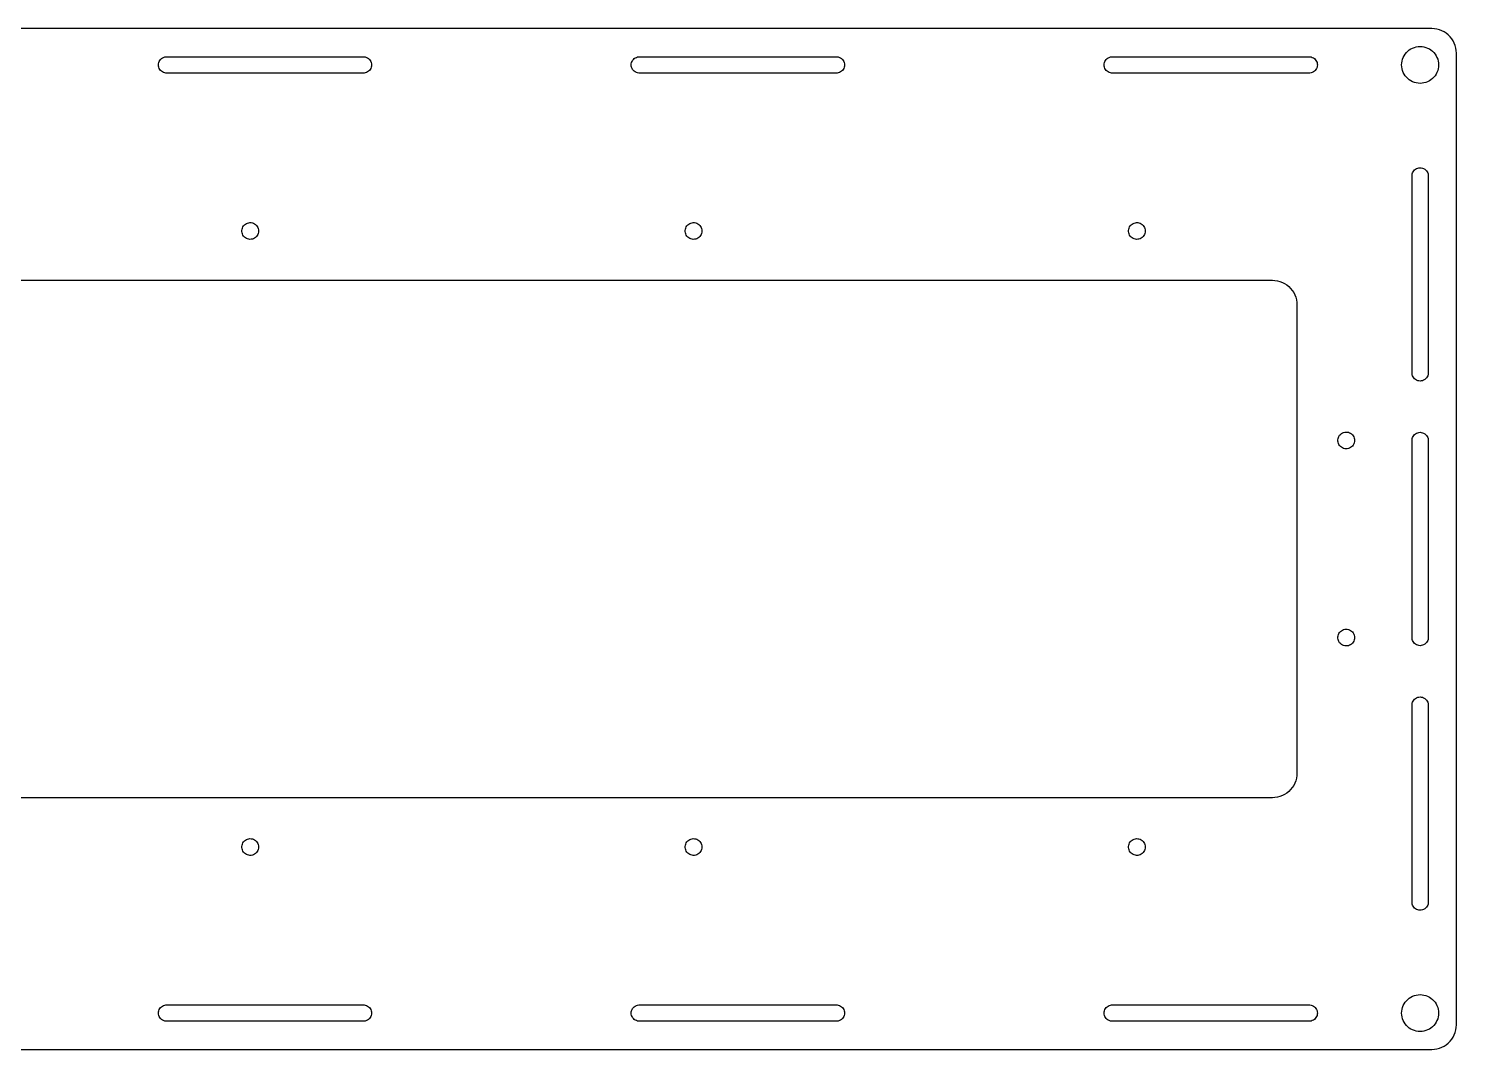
# Model space of a CAD drawing. Header units: metres. Extents: x -290 to 290, y -104 to 104.
# Drawn here: x 0 to 289.9, y -103.6 to 103.6 of the extents above; entities that cross this region are included whole.
import ezdxf

# ---------------------------------------------------------------- set-up
doc = ezdxf.new("R2010")
doc.units = ezdxf.units.M

msp = doc.modelspace()

# ---------------------------------------------------------------- linework, layer by layer
for p, q in [((284.875, 103.575), (-284.875, 103.575)), ((285.398, 103.548), (284.875, 103.575)), ((285.915, 103.466), (285.398, 103.548)), ((286.42, 103.33), (285.915, 103.466)), ((286.909, 103.143), (286.42, 103.33)), ((287.375, 102.905), (286.909, 103.143)), ((287.814, 102.62), (287.375, 102.905)), ((288.221, 102.291), (287.814, 102.62)), ((288.591, 101.921), (288.221, 102.291)), ((288.92, 101.514), (288.591, 101.921)), ((289.205, 101.075), (288.92, 101.514)), ((279.466, 98.4042), (279.713, 98.7092)), ((279.713, 98.7092), (279.991, 98.9868)), ((279.991, 98.9868), (280.296, 99.2338)), ((280.296, 99.2338), (280.625, 99.4476)), ((280.625, 99.4476), (280.975, 99.6258)), ((280.975, 99.6258), (281.341, 99.7665)), ((281.341, 99.7665), (281.72, 99.8681)), ((281.72, 99.8681), (282.108, 99.9295)), ((282.108, 99.9295), (282.5, 99.95)), ((282.5, 99.95), (282.892, 99.9295)), ((282.892, 99.9295), (283.28, 99.8681)), ((283.28, 99.8681), (283.659, 99.7665)), ((283.659, 99.7665), (284.025, 99.6258)), ((284.025, 99.6258), (284.375, 99.4476)), ((284.375, 99.4476), (284.704, 99.2338)), ((284.704, 99.2338), (285.009, 98.9868)), ((285.009, 98.9868), (285.287, 98.7092)), ((285.287, 98.7092), (285.534, 98.4042)), ((289.443, 100.609), (289.205, 101.075)), ((289.63, 100.12), (289.443, 100.609)), ((289.766, 99.6146), (289.63, 100.12)), ((289.848, 99.0976), (289.766, 99.6146)), ((289.875, 98.575), (289.848, 99.0976)), ((289.875, -98.575), (289.875, 98.575)), ((26.35, 96.2), (26.3684, 96.4459)), ((26.3684, 95.9541), (26.35, 96.2)), ((26.3684, 96.4459), (26.4233, 96.6863)), ((26.4233, 95.7137), (26.3684, 95.9541)), ((26.4233, 96.6863), (26.5134, 96.9159)), ((26.5134, 95.4841), (26.4233, 95.7137)), ((26.5134, 96.9159), (26.6367, 97.1295)), ((26.6367, 97.1295), (26.7905, 97.3223)), ((26.7905, 97.3223), (26.9712, 97.49)), ((26.9712, 97.49), (27.175, 97.6289)), ((27.175, 97.6289), (27.3972, 97.7359)), ((27.3972, 97.7359), (27.6328, 97.8086)), ((27.6328, 97.8086), (27.8767, 97.8454)), ((27.8767, 97.8454), (68.1233, 97.8454)), ((68.1233, 97.8454), (68.3672, 97.8086)), ((68.3672, 97.8086), (68.6028, 97.7359)), ((68.6028, 97.7359), (68.825, 97.6289)), ((68.825, 97.6289), (69.0287, 97.49)), ((69.0287, 97.49), (69.2095, 97.3223)), ((69.2095, 97.3223), (69.3633, 97.1295)), ((69.3633, 97.1295), (69.4866, 96.9159)), ((69.4866, 96.9159), (69.5767, 96.6863)), ((69.5767, 95.7137), (69.4866, 95.4841)), ((69.5767, 96.6863), (69.6316, 96.4459)), ((69.6316, 95.9541), (69.5767, 95.7137)), ((69.6316, 96.4459), (69.65, 96.2)), ((69.65, 96.2), (69.6316, 95.9541)), ((122.35, 96.2), (122.368, 96.4459)), ((122.368, 95.9541), (122.35, 96.2)), ((122.368, 96.4459), (122.423, 96.6863)), ((122.423, 95.7137), (122.368, 95.9541)), ((122.423, 96.6863), (122.513, 96.9159)), ((122.513, 95.4841), (122.423, 95.7137)), ((122.513, 96.9159), (122.637, 97.1295)), ((122.637, 97.1295), (122.79, 97.3223)), ((122.79, 97.3223), (122.971, 97.49)), ((122.971, 97.49), (123.175, 97.6289)), ((123.175, 97.6289), (123.397, 97.7359)), ((123.397, 97.7359), (123.633, 97.8086)), ((123.633, 97.8086), (123.877, 97.8454)), ((123.877, 97.8454), (164.123, 97.8454)), ((164.123, 97.8454), (164.367, 97.8086)), ((164.367, 97.8086), (164.603, 97.7359)), ((164.603, 97.7359), (164.825, 97.6289)), ((164.825, 97.6289), (165.029, 97.49)), ((165.029, 97.49), (165.21, 97.3223)), ((165.21, 97.3223), (165.363, 97.1295)), ((165.363, 97.1295), (165.487, 96.9159)), ((165.487, 96.9159), (165.577, 96.6863)), ((165.577, 95.7137), (165.487, 95.4841)), ((165.577, 96.6863), (165.632, 96.4459)), ((165.632, 95.9541), (165.577, 95.7137)), ((165.632, 96.4459), (165.65, 96.2)), ((165.65, 96.2), (165.632, 95.9541)), ((218.35, 96.2), (218.368, 96.4459)), ((218.368, 95.9541), (218.35, 96.2)), ((218.368, 96.4459), (218.423, 96.6863)), ((218.423, 95.7137), (218.368, 95.9541)), ((218.423, 96.6863), (218.513, 96.9159)), ((218.513, 95.4841), (218.423, 95.7137)), ((218.513, 96.9159), (218.637, 97.1295)), ((218.637, 97.1295), (218.79, 97.3223)), ((218.79, 97.3223), (218.971, 97.49)), ((218.971, 97.49), (219.175, 97.6289)), ((219.175, 97.6289), (219.397, 97.7359)), ((219.397, 97.7359), (219.633, 97.8086)), ((219.633, 97.8086), (219.877, 97.8454)), ((219.877, 97.8454), (260.123, 97.8454)), ((260.123, 97.8454), (260.367, 97.8086)), ((260.367, 97.8086), (260.603, 97.7359)), ((260.603, 97.7359), (260.825, 97.6289)), ((260.825, 97.6289), (261.029, 97.49)), ((261.029, 97.49), (261.21, 97.3223)), ((261.21, 97.3223), (261.363, 97.1295)), ((261.363, 97.1295), (261.487, 96.9159)), ((261.487, 96.9159), (261.577, 96.6863)), ((261.577, 95.7137), (261.487, 95.4841)), ((261.577, 96.6863), (261.632, 96.4459)), ((261.632, 95.9541), (261.577, 95.7137)), ((261.632, 96.4459), (261.65, 96.2)), ((261.65, 96.2), (261.632, 95.9541)), ((278.75, 96.2), (278.771, 96.592)), ((278.771, 95.808), (278.75, 96.2)), ((278.771, 96.592), (278.832, 96.9797)), ((278.832, 95.4203), (278.771, 95.808)), ((278.832, 96.9797), (278.934, 97.3588)), ((278.934, 97.3588), (279.074, 97.7253)), ((279.074, 97.7253), (279.252, 98.075)), ((279.252, 98.075), (279.466, 98.4042)), ((285.534, 98.4042), (285.748, 98.075)), ((285.748, 98.075), (285.926, 97.7253)), ((285.926, 97.7253), (286.066, 97.3588)), ((286.066, 97.3588), (286.168, 96.9797)), ((286.168, 96.9797), (286.229, 96.592)), ((286.229, 95.808), (286.168, 95.4203)), ((286.229, 96.592), (286.25, 96.2)), ((286.25, 96.2), (286.229, 95.808)), ((26.6367, 95.2705), (26.5134, 95.4841)), ((26.7905, 95.0777), (26.6367, 95.2705)), ((26.9712, 94.91), (26.7905, 95.0777)), ((27.175, 94.7711), (26.9712, 94.91)), ((27.3972, 94.664), (27.175, 94.7711)), ((27.6328, 94.5914), (27.3972, 94.664)), ((27.8767, 94.5546), (27.6328, 94.5914)), ((68.1233, 94.5546), (27.8767, 94.5546)), ((68.3672, 94.5914), (68.1233, 94.5546)), ((68.6028, 94.664), (68.3672, 94.5914)), ((68.825, 94.7711), (68.6028, 94.664)), ((69.0287, 94.91), (68.825, 94.7711)), ((69.2095, 95.0777), (69.0287, 94.91)), ((69.3633, 95.2705), (69.2095, 95.0777)), ((69.4866, 95.4841), (69.3633, 95.2705)), ((122.637, 95.2705), (122.513, 95.4841)), ((122.79, 95.0777), (122.637, 95.2705)), ((122.971, 94.91), (122.79, 95.0777)), ((123.175, 94.7711), (122.971, 94.91)), ((123.397, 94.664), (123.175, 94.7711)), ((123.633, 94.5914), (123.397, 94.664)), ((123.877, 94.5546), (123.633, 94.5914)), ((164.123, 94.5546), (123.877, 94.5546)), ((164.367, 94.5914), (164.123, 94.5546)), ((164.603, 94.664), (164.367, 94.5914)), ((164.825, 94.7711), (164.603, 94.664)), ((165.029, 94.91), (164.825, 94.7711)), ((165.21, 95.0777), (165.029, 94.91)), ((165.363, 95.2705), (165.21, 95.0777)), ((165.487, 95.4841), (165.363, 95.2705)), ((218.637, 95.2705), (218.513, 95.4841)), ((218.79, 95.0777), (218.637, 95.2705)), ((218.971, 94.91), (218.79, 95.0777)), ((219.175, 94.7711), (218.971, 94.91)), ((219.397, 94.664), (219.175, 94.7711)), ((219.633, 94.5914), (219.397, 94.664)), ((219.877, 94.5546), (219.633, 94.5914)), ((260.123, 94.5546), (219.877, 94.5546)), ((260.367, 94.5914), (260.123, 94.5546)), ((260.603, 94.664), (260.367, 94.5914)), ((260.825, 94.7711), (260.603, 94.664)), ((261.029, 94.91), (260.825, 94.7711)), ((261.21, 95.0777), (261.029, 94.91)), ((261.363, 95.2705), (261.21, 95.0777)), ((261.487, 95.4841), (261.363, 95.2705)), ((278.934, 95.0412), (278.832, 95.4203)), ((279.074, 94.6747), (278.934, 95.0412)), ((279.252, 94.325), (279.074, 94.6747)), ((279.466, 93.9958), (279.252, 94.325)), ((279.713, 93.6908), (279.466, 93.9958)), ((279.991, 93.4132), (279.713, 93.6908)), ((280.296, 93.1662), (279.991, 93.4132)), ((280.625, 92.9524), (280.296, 93.1662)), ((280.975, 92.7742), (280.625, 92.9524)), ((281.341, 92.6335), (280.975, 92.7742)), ((284.025, 92.7742), (283.659, 92.6335)), ((284.375, 92.9524), (284.025, 92.7742)), ((284.704, 93.1662), (284.375, 92.9524)), ((285.009, 93.4132), (284.704, 93.1662)), ((285.287, 93.6908), (285.009, 93.4132)), ((285.534, 93.9958), (285.287, 93.6908)), ((285.748, 94.325), (285.534, 93.9958)), ((285.926, 94.6747), (285.748, 94.325)), ((286.066, 95.0412), (285.926, 94.6747)), ((286.168, 95.4203), (286.066, 95.0412)), ((281.72, 92.5319), (281.341, 92.6335)), ((282.108, 92.4705), (281.72, 92.5319)), ((282.5, 92.45), (282.108, 92.4705)), ((282.892, 92.4705), (282.5, 92.45)), ((283.28, 92.5319), (282.892, 92.4705)), ((283.659, 92.6335), (283.28, 92.5319)), ((280.855, 73.8233), (280.891, 74.0672)), ((280.855, 33.5767), (280.855, 73.8233)), ((280.891, 74.0672), (280.964, 74.3028)), ((280.964, 74.3028), (281.071, 74.525)), ((281.071, 74.525), (281.21, 74.7288)), ((281.21, 74.7288), (281.378, 74.9095)), ((281.378, 74.9095), (281.571, 75.0633)), ((281.571, 75.0633), (281.784, 75.1866)), ((281.784, 75.1866), (282.014, 75.2767)), ((282.014, 75.2767), (282.254, 75.3316)), ((282.254, 75.3316), (282.5, 75.35)), ((282.5, 75.35), (282.746, 75.3316)), ((282.746, 75.3316), (282.986, 75.2767)), ((282.986, 75.2767), (283.216, 75.1866)), ((283.216, 75.1866), (283.429, 75.0633)), ((283.429, 75.0633), (283.622, 74.9095)), ((283.622, 74.9095), (283.79, 74.7288)), ((283.79, 74.7288), (283.929, 74.525)), ((283.929, 74.525), (284.036, 74.3028)), ((284.036, 74.3028), (284.109, 74.0672)), ((284.109, 74.0672), (284.145, 73.8233)), ((284.145, 73.8233), (284.145, 33.5767)), ((43.8201, 63.7238), (44.0108, 63.8826)), ((44.0108, 63.8826), (44.2227, 64.0119)), ((44.2227, 64.0119), (44.4511, 64.1089)), ((44.4511, 64.1089), (44.6912, 64.1717)), ((44.6912, 64.1717), (44.9379, 64.1989)), ((44.9379, 64.1989), (45.1859, 64.1898)), ((45.1859, 64.1898), (45.43, 64.1447)), ((45.43, 64.1447), (45.6649, 64.0646)), ((45.6649, 64.0646), (45.8856, 63.9511)), ((45.8856, 63.9511), (46.0874, 63.8067)), ((46.0874, 63.8067), (46.2661, 63.6344)), ((133.82, 63.7238), (134.011, 63.8826)), ((134.011, 63.8826), (134.223, 64.0119)), ((134.223, 64.0119), (134.451, 64.1089)), ((134.451, 64.1089), (134.691, 64.1717)), ((134.691, 64.1717), (134.938, 64.1989)), ((134.938, 64.1989), (135.186, 64.1898)), ((135.186, 64.1898), (135.43, 64.1447)), ((135.43, 64.1447), (135.665, 64.0646)), ((135.665, 64.0646), (135.886, 63.9511)), ((135.886, 63.9511), (136.087, 63.8067)), ((136.087, 63.8067), (136.266, 63.6344)), ((223.82, 63.7238), (224.011, 63.8826)), ((224.011, 63.8826), (224.223, 64.0119)), ((224.223, 64.0119), (224.451, 64.1089)), ((224.451, 64.1089), (224.691, 64.1717)), ((224.691, 64.1717), (224.938, 64.1989)), ((224.938, 64.1989), (225.186, 64.1898)), ((225.186, 64.1898), (225.43, 64.1447)), ((225.43, 64.1447), (225.665, 64.0646)), ((225.665, 64.0646), (225.886, 63.9511)), ((225.886, 63.9511), (226.087, 63.8067)), ((226.087, 63.8067), (226.266, 63.6344)), ((43.3045, 62.6241), (43.3407, 62.8696)), ((43.3045, 62.3759), (43.3045, 62.6241)), ((43.3407, 62.1304), (43.3045, 62.3759)), ((43.3407, 62.8696), (43.4122, 63.1073)), ((43.4122, 61.8927), (43.3407, 62.1304)), ((43.4122, 63.1073), (43.5175, 63.332)), ((43.5175, 61.668), (43.4122, 61.8927)), ((43.5175, 63.332), (43.6544, 63.539)), ((43.6544, 61.461), (43.5175, 61.668)), ((43.6544, 63.539), (43.8201, 63.7238)), ((43.8201, 61.2762), (43.6544, 61.461)), ((44.0108, 61.1174), (43.8201, 61.2762)), ((44.2227, 60.9881), (44.0108, 61.1174)), ((44.4511, 60.8911), (44.2227, 60.9881)), ((44.6912, 60.8283), (44.4511, 60.8911)), ((45.6649, 60.9354), (45.43, 60.8553)), ((45.8856, 61.0489), (45.6649, 60.9354)), ((46.0874, 61.1933), (45.8856, 61.0489)), ((46.2661, 61.3656), (46.0874, 61.1933)), ((46.2661, 63.6344), (46.4178, 63.438)), ((46.4178, 61.562), (46.2661, 61.3656)), ((46.4178, 63.438), (46.5393, 63.2216)), ((46.5393, 61.7784), (46.4178, 61.562)), ((46.5393, 63.2216), (46.6279, 62.9898)), ((46.6279, 62.0102), (46.5393, 61.7784)), ((46.6279, 62.9898), (46.6819, 62.7475)), ((46.6819, 62.2525), (46.6279, 62.0102)), ((46.6819, 62.7475), (46.7, 62.5)), ((46.7, 62.5), (46.6819, 62.2525)), ((133.305, 62.6241), (133.341, 62.8696)), ((133.305, 62.3759), (133.305, 62.6241)), ((133.341, 62.1304), (133.305, 62.3759)), ((133.341, 62.8696), (133.412, 63.1073)), ((133.412, 61.8927), (133.341, 62.1304)), ((133.412, 63.1073), (133.518, 63.332)), ((133.518, 61.668), (133.412, 61.8927)), ((133.518, 63.332), (133.654, 63.539)), ((133.654, 61.461), (133.518, 61.668)), ((133.654, 63.539), (133.82, 63.7238)), ((133.82, 61.2762), (133.654, 61.461)), ((134.011, 61.1174), (133.82, 61.2762)), ((134.223, 60.9881), (134.011, 61.1174)), ((134.451, 60.8911), (134.223, 60.9881)), ((134.691, 60.8283), (134.451, 60.8911)), ((135.665, 60.9354), (135.43, 60.8553)), ((135.886, 61.0489), (135.665, 60.9354)), ((136.087, 61.1933), (135.886, 61.0489)), ((136.266, 61.3656), (136.087, 61.1933)), ((136.266, 63.6344), (136.418, 63.438)), ((136.418, 61.562), (136.266, 61.3656)), ((136.418, 63.438), (136.539, 63.2216)), ((136.539, 61.7784), (136.418, 61.562)), ((136.539, 63.2216), (136.628, 62.9898)), ((136.628, 62.0102), (136.539, 61.7784)), ((136.628, 62.9898), (136.682, 62.7475)), ((136.682, 62.2525), (136.628, 62.0102)), ((136.682, 62.7475), (136.7, 62.5)), ((136.7, 62.5), (136.682, 62.2525)), ((223.305, 62.6241), (223.341, 62.8696)), ((223.305, 62.3759), (223.305, 62.6241)), ((223.341, 62.1304), (223.305, 62.3759)), ((223.341, 62.8696), (223.412, 63.1073)), ((223.412, 61.8927), (223.341, 62.1304)), ((223.412, 63.1073), (223.518, 63.332)), ((223.518, 61.668), (223.412, 61.8927)), ((223.518, 63.332), (223.654, 63.539)), ((223.654, 61.461), (223.518, 61.668)), ((223.654, 63.539), (223.82, 63.7238)), ((223.82, 61.2762), (223.654, 61.461)), ((224.011, 61.1174), (223.82, 61.2762)), ((224.223, 60.9881), (224.011, 61.1174)), ((224.451, 60.8911), (224.223, 60.9881)), ((224.691, 60.8283), (224.451, 60.8911)), ((225.665, 60.9354), (225.43, 60.8553)), ((225.886, 61.0489), (225.665, 60.9354)), ((226.087, 61.1933), (225.886, 61.0489)), ((226.266, 61.3656), (226.087, 61.1933)), ((226.266, 63.6344), (226.418, 63.438)), ((226.418, 61.562), (226.266, 61.3656)), ((226.418, 63.438), (226.539, 63.2216)), ((226.539, 61.7784), (226.418, 61.562)), ((226.539, 63.2216), (226.628, 62.9898)), ((226.628, 62.0102), (226.539, 61.7784)), ((226.628, 62.9898), (226.682, 62.7475)), ((226.682, 62.2525), (226.628, 62.0102)), ((226.682, 62.7475), (226.7, 62.5)), ((226.7, 62.5), (226.682, 62.2525)), ((44.9379, 60.8011), (44.6912, 60.8283)), ((45.1859, 60.8102), (44.9379, 60.8011)), ((45.43, 60.8553), (45.1859, 60.8102)), ((134.938, 60.8011), (134.691, 60.8283)), ((135.186, 60.8102), (134.938, 60.8011)), ((135.43, 60.8553), (135.186, 60.8102)), ((224.938, 60.8011), (224.691, 60.8283)), ((225.186, 60.8102), (224.938, 60.8011)), ((225.43, 60.8553), (225.186, 60.8102)), ((-252.5, 52.5), (252.5, 52.5)), ((252.5, 52.5), (253.023, 52.4726)), ((253.023, 52.4726), (253.54, 52.3907)), ((253.54, 52.3907), (254.045, 52.2553)), ((254.045, 52.2553), (254.534, 52.0677)), ((254.534, 52.0677), (255, 51.8301)), ((255, 51.8301), (255.439, 51.5451)), ((255.439, 51.5451), (255.846, 51.2157)), ((255.846, 51.2157), (256.216, 50.8457)), ((256.216, 50.8457), (256.545, 50.4389)), ((256.545, 50.4389), (256.83, 50)), ((256.83, 50), (257.068, 49.5337)), ((257.068, 49.5337), (257.255, 49.0451)), ((257.255, 49.0451), (257.391, 48.5396)), ((257.391, 48.5396), (257.473, 48.0226)), ((257.473, 48.0226), (257.5, 47.5)), ((257.5, 47.5), (257.5, -47.5)), ((280.891, 33.3328), (280.855, 33.5767)), ((280.964, 33.0972), (280.891, 33.3328)), ((281.071, 32.875), (280.964, 33.0972)), ((281.21, 32.6712), (281.071, 32.875)), ((281.378, 32.4905), (281.21, 32.6712)), ((281.571, 32.3367), (281.378, 32.4905)), ((281.784, 32.2134), (281.571, 32.3367)), ((282.014, 32.1233), (281.784, 32.2134)), ((282.254, 32.0684), (282.014, 32.1233)), ((282.5, 32.05), (282.254, 32.0684)), ((282.746, 32.0684), (282.5, 32.05)), ((282.986, 32.1233), (282.746, 32.0684)), ((283.216, 32.2134), (282.986, 32.1233)), ((283.429, 32.3367), (283.216, 32.2134)), ((283.622, 32.4905), (283.429, 32.3367)), ((283.79, 32.6712), (283.622, 32.4905)), ((283.929, 32.875), (283.79, 32.6712)), ((284.036, 33.0972), (283.929, 32.875)), ((284.109, 33.3328), (284.036, 33.0972)), ((284.145, 33.5767), (284.109, 33.3328)), ((265.805, 20.1241), (265.841, 20.3696)), ((265.841, 20.3696), (265.912, 20.6073)), ((265.912, 20.6073), (266.018, 20.832)), ((266.018, 20.832), (266.154, 21.039)), ((266.154, 21.039), (266.32, 21.2238)), ((266.32, 21.2238), (266.511, 21.3826)), ((266.511, 21.3826), (266.723, 21.5119)), ((266.723, 21.5119), (266.951, 21.6089)), ((266.951, 21.6089), (267.191, 21.6717)), ((267.191, 21.6717), (267.438, 21.6989)), ((267.438, 21.6989), (267.686, 21.6898)), ((267.686, 21.6898), (267.93, 21.6447)), ((267.93, 21.6447), (268.165, 21.5646)), ((268.165, 21.5646), (268.386, 21.4511)), ((268.386, 21.4511), (268.587, 21.3067)), ((268.587, 21.3067), (268.766, 21.1344)), ((268.766, 21.1344), (268.918, 20.938)), ((268.918, 20.938), (269.039, 20.7216)), ((269.039, 20.7216), (269.128, 20.4898)), ((269.128, 20.4898), (269.182, 20.2475)), ((280.855, 20.1233), (280.891, 20.3672)), ((280.891, 20.3672), (280.964, 20.6028)), ((280.964, 20.6028), (281.071, 20.825)), ((281.071, 20.825), (281.21, 21.0287)), ((281.21, 21.0287), (281.378, 21.2095)), ((281.378, 21.2095), (281.571, 21.3633)), ((281.571, 21.3633), (281.784, 21.4866)), ((281.784, 21.4866), (282.014, 21.5767)), ((282.014, 21.5767), (282.254, 21.6316)), ((282.254, 21.6316), (282.5, 21.65)), ((282.5, 21.65), (282.746, 21.6316)), ((282.746, 21.6316), (282.986, 21.5767)), ((282.986, 21.5767), (283.216, 21.4866)), ((283.216, 21.4866), (283.429, 21.3633)), ((283.429, 21.3633), (283.622, 21.2095)), ((283.622, 21.2095), (283.79, 21.0287)), ((283.79, 21.0287), (283.929, 20.825)), ((283.929, 20.825), (284.036, 20.6028)), ((284.036, 20.6028), (284.109, 20.3672)), ((284.109, 20.3672), (284.145, 20.1233)), ((265.805, 19.8759), (265.805, 20.1241)), ((265.841, 19.6304), (265.805, 19.8759)), ((265.912, 19.3927), (265.841, 19.6304)), ((266.018, 19.168), (265.912, 19.3927)), ((266.154, 18.961), (266.018, 19.168)), ((266.32, 18.7762), (266.154, 18.961)), ((266.511, 18.6174), (266.32, 18.7762)), ((266.723, 18.4881), (266.511, 18.6174)), ((266.951, 18.3911), (266.723, 18.4881)), ((267.191, 18.3283), (266.951, 18.3911)), ((267.438, 18.3011), (267.191, 18.3283)), ((267.686, 18.3102), (267.438, 18.3011)), ((267.93, 18.3553), (267.686, 18.3102)), ((268.165, 18.4354), (267.93, 18.3553)), ((268.386, 18.5489), (268.165, 18.4354)), ((268.587, 18.6933), (268.386, 18.5489)), ((268.766, 18.8656), (268.587, 18.6933)), ((268.918, 19.062), (268.766, 18.8656)), ((269.039, 19.2784), (268.918, 19.062)), ((269.128, 19.5102), (269.039, 19.2784)), ((269.182, 19.7525), (269.128, 19.5102)), ((269.182, 20.2475), (269.2, 20)), ((269.2, 20), (269.182, 19.7525)), ((280.855, -20.1233), (280.855, 20.1233)), ((284.145, 20.1233), (284.145, -20.1233)), ((265.805, -19.8759), (265.841, -19.6304)), ((265.805, -20.1241), (265.805, -19.8759)), ((265.841, -20.3696), (265.805, -20.1241)), ((265.841, -19.6304), (265.912, -19.3927)), ((265.912, -19.3927), (266.018, -19.168)), ((266.018, -19.168), (266.154, -18.961)), ((266.154, -18.961), (266.32, -18.7762)), ((266.32, -18.7762), (266.511, -18.6174)), ((266.511, -18.6174), (266.723, -18.4881)), ((266.723, -18.4881), (266.951, -18.3911)), ((266.951, -18.3911), (267.191, -18.3283)), ((267.191, -18.3283), (267.438, -18.3011)), ((267.438, -18.3011), (267.686, -18.3102)), ((267.686, -18.3102), (267.93, -18.3553)), ((267.93, -18.3553), (268.165, -18.4354)), ((268.165, -18.4354), (268.386, -18.5489)), ((268.386, -18.5489), (268.587, -18.6933)), ((268.587, -18.6933), (268.766, -18.8656)), ((268.766, -18.8656), (268.918, -19.062)), ((268.918, -19.062), (269.039, -19.2784)), ((269.039, -19.2784), (269.128, -19.5102)), ((269.128, -19.5102), (269.182, -19.7525)), ((269.182, -20.2475), (269.128, -20.4898)), ((269.182, -19.7525), (269.2, -20)), ((269.2, -20), (269.182, -20.2475)), ((280.891, -20.3672), (280.855, -20.1233)), ((284.145, -20.1233), (284.109, -20.3672)), ((265.912, -20.6073), (265.841, -20.3696)), ((266.018, -20.832), (265.912, -20.6073)), ((266.154, -21.039), (266.018, -20.832)), ((266.32, -21.2238), (266.154, -21.039)), ((266.511, -21.3826), (266.32, -21.2238)), ((266.723, -21.5119), (266.511, -21.3826)), ((266.951, -21.6089), (266.723, -21.5119)), ((267.191, -21.6717), (266.951, -21.6089)), ((267.438, -21.6989), (267.191, -21.6717)), ((267.686, -21.6898), (267.438, -21.6989)), ((267.93, -21.6447), (267.686, -21.6898)), ((268.165, -21.5646), (267.93, -21.6447)), ((268.386, -21.4511), (268.165, -21.5646)), ((268.587, -21.3067), (268.386, -21.4511)), ((268.766, -21.1344), (268.587, -21.3067)), ((268.918, -20.938), (268.766, -21.1344)), ((269.039, -20.7216), (268.918, -20.938)), ((269.128, -20.4898), (269.039, -20.7216)), ((280.964, -20.6028), (280.891, -20.3672)), ((281.071, -20.825), (280.964, -20.6028)), ((281.21, -21.0287), (281.071, -20.825)), ((281.378, -21.2095), (281.21, -21.0287)), ((281.571, -21.3633), (281.378, -21.2095)), ((281.784, -21.4866), (281.571, -21.3633)), ((282.014, -21.5767), (281.784, -21.4866)), ((282.254, -21.6316), (282.014, -21.5767)), ((282.5, -21.65), (282.254, -21.6316)), ((282.746, -21.6316), (282.5, -21.65)), ((282.986, -21.5767), (282.746, -21.6316)), ((283.216, -21.4866), (282.986, -21.5767)), ((283.429, -21.3633), (283.216, -21.4866)), ((283.622, -21.2095), (283.429, -21.3633)), ((283.79, -21.0287), (283.622, -21.2095)), ((283.929, -20.825), (283.79, -21.0287)), ((284.036, -20.6028), (283.929, -20.825)), ((284.109, -20.3672), (284.036, -20.6028)), ((280.855, -33.5767), (280.891, -33.3328)), ((280.855, -73.8233), (280.855, -33.5767)), ((280.891, -33.3328), (280.964, -33.0972)), ((280.964, -33.0972), (281.071, -32.875)), ((281.071, -32.875), (281.21, -32.6712)), ((281.21, -32.6712), (281.378, -32.4905)), ((281.378, -32.4905), (281.571, -32.3367)), ((281.571, -32.3367), (281.784, -32.2134)), ((281.784, -32.2134), (282.014, -32.1233)), ((282.014, -32.1233), (282.254, -32.0684)), ((282.254, -32.0684), (282.5, -32.05)), ((282.5, -32.05), (282.746, -32.0684)), ((282.746, -32.0684), (282.986, -32.1233)), ((282.986, -32.1233), (283.216, -32.2134)), ((283.216, -32.2134), (283.429, -32.3367)), ((283.429, -32.3367), (283.622, -32.4905)), ((283.622, -32.4905), (283.79, -32.6712)), ((283.79, -32.6712), (283.929, -32.875)), ((283.929, -32.875), (284.036, -33.0972)), ((284.036, -33.0972), (284.109, -33.3328)), ((284.109, -33.3328), (284.145, -33.5767)), ((284.145, -33.5767), (284.145, -73.8233)), ((257.255, -49.0451), (257.068, -49.5337)), ((257.391, -48.5396), (257.255, -49.0451)), ((257.473, -48.0226), (257.391, -48.5396)), ((257.5, -47.5), (257.473, -48.0226)), ((254.534, -52.0677), (254.045, -52.2553)), ((255, -51.8301), (254.534, -52.0677)), ((255.439, -51.5451), (255, -51.8301)), ((255.846, -51.2157), (255.439, -51.5451)), ((256.216, -50.8457), (255.846, -51.2157)), ((256.545, -50.4389), (256.216, -50.8457)), ((256.83, -50), (256.545, -50.4389)), ((257.068, -49.5337), (256.83, -50)), ((252.5, -52.5), (-252.5, -52.5)), ((253.023, -52.4726), (252.5, -52.5)), ((253.54, -52.3907), (253.023, -52.4726)), ((254.045, -52.2553), (253.54, -52.3907)), ((44.4511, -60.8911), (44.6912, -60.8283)), ((44.6912, -60.8283), (44.9379, -60.8011)), ((44.9379, -60.8011), (45.1859, -60.8102)), ((45.1859, -60.8102), (45.43, -60.8553)), ((45.43, -60.8553), (45.6649, -60.9354)), ((134.451, -60.8911), (134.691, -60.8283)), ((134.691, -60.8283), (134.938, -60.8011)), ((134.938, -60.8011), (135.186, -60.8102)), ((135.186, -60.8102), (135.43, -60.8553)), ((135.43, -60.8553), (135.665, -60.9354)), ((224.451, -60.8911), (224.691, -60.8283)), ((224.691, -60.8283), (224.938, -60.8011)), ((224.938, -60.8011), (225.186, -60.8102)), ((225.186, -60.8102), (225.43, -60.8553)), ((225.43, -60.8553), (225.665, -60.9354)), ((43.3045, -62.3759), (43.3407, -62.1304)), ((43.3045, -62.6241), (43.3045, -62.3759)), ((43.3407, -62.8696), (43.3045, -62.6241)), ((43.3407, -62.1304), (43.4122, -61.8927)), ((43.4122, -63.1073), (43.3407, -62.8696)), ((43.4122, -61.8927), (43.5175, -61.668)), ((43.5175, -63.332), (43.4122, -63.1073)), ((43.5175, -61.668), (43.6544, -61.461)), ((43.6544, -63.539), (43.5175, -63.332)), ((43.6544, -61.461), (43.8201, -61.2762)), ((43.8201, -63.7238), (43.6544, -63.539)), ((43.8201, -61.2762), (44.0108, -61.1174)), ((44.0108, -63.8826), (43.8201, -63.7238)), ((44.0108, -61.1174), (44.2227, -60.9881)), ((44.2227, -60.9881), (44.4511, -60.8911)), ((45.6649, -60.9354), (45.8856, -61.0489)), ((45.8856, -61.0489), (46.0874, -61.1933)), ((46.0874, -61.1933), (46.2661, -61.3656)), ((46.2661, -63.6344), (46.0874, -63.8067)), ((46.2661, -61.3656), (46.4178, -61.562)), ((46.4178, -63.438), (46.2661, -63.6344)), ((46.4178, -61.562), (46.5393, -61.7784)), ((46.5393, -63.2216), (46.4178, -63.438)), ((46.5393, -61.7784), (46.6279, -62.0102)), ((46.6279, -62.9898), (46.5393, -63.2216)), ((46.6279, -62.0102), (46.6819, -62.2525)), ((46.6819, -62.7475), (46.6279, -62.9898)), ((46.6819, -62.2525), (46.7, -62.5)), ((46.7, -62.5), (46.6819, -62.7475)), ((133.305, -62.3759), (133.341, -62.1304)), ((133.305, -62.6241), (133.305, -62.3759)), ((133.341, -62.8696), (133.305, -62.6241)), ((133.341, -62.1304), (133.412, -61.8927)), ((133.412, -63.1073), (133.341, -62.8696)), ((133.412, -61.8927), (133.518, -61.668)), ((133.518, -63.332), (133.412, -63.1073)), ((133.518, -61.668), (133.654, -61.461)), ((133.654, -63.539), (133.518, -63.332)), ((133.654, -61.461), (133.82, -61.2762)), ((133.82, -63.7238), (133.654, -63.539)), ((133.82, -61.2762), (134.011, -61.1174)), ((134.011, -63.8826), (133.82, -63.7238)), ((134.011, -61.1174), (134.223, -60.9881)), ((134.223, -60.9881), (134.451, -60.8911)), ((135.665, -60.9354), (135.886, -61.0489)), ((135.886, -61.0489), (136.087, -61.1933)), ((136.087, -61.1933), (136.266, -61.3656)), ((136.266, -63.6344), (136.087, -63.8067)), ((136.266, -61.3656), (136.418, -61.562)), ((136.418, -63.438), (136.266, -63.6344)), ((136.418, -61.562), (136.539, -61.7784)), ((136.539, -63.2216), (136.418, -63.438)), ((136.539, -61.7784), (136.628, -62.0102)), ((136.628, -62.9898), (136.539, -63.2216)), ((136.628, -62.0102), (136.682, -62.2525)), ((136.682, -62.7475), (136.628, -62.9898)), ((136.682, -62.2525), (136.7, -62.5)), ((136.7, -62.5), (136.682, -62.7475)), ((223.305, -62.3759), (223.341, -62.1304)), ((223.305, -62.6241), (223.305, -62.3759)), ((223.341, -62.8696), (223.305, -62.6241)), ((223.341, -62.1304), (223.412, -61.8927)), ((223.412, -63.1073), (223.341, -62.8696)), ((223.412, -61.8927), (223.518, -61.668)), ((223.518, -63.332), (223.412, -63.1073)), ((223.518, -61.668), (223.654, -61.461)), ((223.654, -63.539), (223.518, -63.332)), ((223.654, -61.461), (223.82, -61.2762)), ((223.82, -63.7238), (223.654, -63.539)), ((223.82, -61.2762), (224.011, -61.1174)), ((224.011, -63.8826), (223.82, -63.7238)), ((224.011, -61.1174), (224.223, -60.9881)), ((224.223, -60.9881), (224.451, -60.8911)), ((225.665, -60.9354), (225.886, -61.0489)), ((225.886, -61.0489), (226.087, -61.1933)), ((226.087, -61.1933), (226.266, -61.3656)), ((226.266, -63.6344), (226.087, -63.8067)), ((226.266, -61.3656), (226.418, -61.562)), ((226.418, -63.438), (226.266, -63.6344)), ((226.418, -61.562), (226.539, -61.7784)), ((226.539, -63.2216), (226.418, -63.438)), ((226.539, -61.7784), (226.628, -62.0102)), ((226.628, -62.9898), (226.539, -63.2216)), ((226.628, -62.0102), (226.682, -62.2525)), ((226.682, -62.7475), (226.628, -62.9898)), ((226.682, -62.2525), (226.7, -62.5)), ((226.7, -62.5), (226.682, -62.7475)), ((44.2227, -64.0119), (44.0108, -63.8826)), ((44.4511, -64.1089), (44.2227, -64.0119)), ((44.6912, -64.1717), (44.4511, -64.1089)), ((44.9379, -64.1989), (44.6912, -64.1717)), ((45.1859, -64.1898), (44.9379, -64.1989)), ((45.43, -64.1447), (45.1859, -64.1898)), ((45.6649, -64.0646), (45.43, -64.1447)), ((45.8856, -63.9511), (45.6649, -64.0646)), ((46.0874, -63.8067), (45.8856, -63.9511)), ((134.223, -64.0119), (134.011, -63.8826)), ((134.451, -64.1089), (134.223, -64.0119)), ((134.691, -64.1717), (134.451, -64.1089)), ((134.938, -64.1989), (134.691, -64.1717)), ((135.186, -64.1898), (134.938, -64.1989)), ((135.43, -64.1447), (135.186, -64.1898)), ((135.665, -64.0646), (135.43, -64.1447)), ((135.886, -63.9511), (135.665, -64.0646)), ((136.087, -63.8067), (135.886, -63.9511)), ((224.223, -64.0119), (224.011, -63.8826)), ((224.451, -64.1089), (224.223, -64.0119)), ((224.691, -64.1717), (224.451, -64.1089)), ((224.938, -64.1989), (224.691, -64.1717)), ((225.186, -64.1898), (224.938, -64.1989)), ((225.43, -64.1447), (225.186, -64.1898)), ((225.665, -64.0646), (225.43, -64.1447)), ((225.886, -63.9511), (225.665, -64.0646)), ((226.087, -63.8067), (225.886, -63.9511)), ((280.891, -74.0672), (280.855, -73.8233)), ((280.964, -74.3028), (280.891, -74.0672)), ((281.071, -74.525), (280.964, -74.3028)), ((281.21, -74.7288), (281.071, -74.525)), ((281.378, -74.9095), (281.21, -74.7288)), ((281.571, -75.0633), (281.378, -74.9095)), ((281.784, -75.1866), (281.571, -75.0633)), ((282.014, -75.2767), (281.784, -75.1866)), ((282.254, -75.3316), (282.014, -75.2767)), ((282.5, -75.35), (282.254, -75.3316)), ((282.746, -75.3316), (282.5, -75.35)), ((282.986, -75.2767), (282.746, -75.3316)), ((283.216, -75.1866), (282.986, -75.2767)), ((283.429, -75.0633), (283.216, -75.1866)), ((283.622, -74.9095), (283.429, -75.0633)), ((283.79, -74.7288), (283.622, -74.9095)), ((283.929, -74.525), (283.79, -74.7288)), ((284.036, -74.3028), (283.929, -74.525)), ((284.109, -74.0672), (284.036, -74.3028)), ((284.145, -73.8233), (284.109, -74.0672)), ((280.975, -92.7742), (281.341, -92.6335)), ((281.341, -92.6335), (281.72, -92.5319)), ((281.72, -92.5319), (282.108, -92.4705)), ((282.108, -92.4705), (282.5, -92.45)), ((282.5, -92.45), (282.892, -92.4705)), ((282.892, -92.4705), (283.28, -92.5319)), ((283.28, -92.5319), (283.659, -92.6335)), ((283.659, -92.6335), (284.025, -92.7742)), ((26.4233, -95.7137), (26.5134, -95.4841)), ((26.5134, -95.4841), (26.6367, -95.2705)), ((26.6367, -95.2705), (26.7905, -95.0777)), ((26.7905, -95.0777), (26.9712, -94.91)), ((26.9712, -94.91), (27.175, -94.7711)), ((27.175, -94.7711), (27.3972, -94.664)), ((27.3972, -94.664), (27.6328, -94.5914)), ((27.6328, -94.5914), (27.8767, -94.5546)), ((27.8767, -94.5546), (68.1233, -94.5546)), ((68.1233, -94.5546), (68.3672, -94.5914)), ((68.3672, -94.5914), (68.6028, -94.664)), ((68.6028, -94.664), (68.825, -94.7711)), ((68.825, -94.7711), (69.0287, -94.91)), ((69.0287, -94.91), (69.2095, -95.0777)), ((69.2095, -95.0777), (69.3633, -95.2705)), ((69.3633, -95.2705), (69.4866, -95.4841)), ((69.4866, -95.4841), (69.5767, -95.7137)), ((122.423, -95.7137), (122.513, -95.4841)), ((122.513, -95.4841), (122.637, -95.2705)), ((122.637, -95.2705), (122.79, -95.0777)), ((122.79, -95.0777), (122.971, -94.91)), ((122.971, -94.91), (123.175, -94.7711)), ((123.175, -94.7711), (123.397, -94.664)), ((123.397, -94.664), (123.633, -94.5914)), ((123.633, -94.5914), (123.877, -94.5546)), ((123.877, -94.5546), (164.123, -94.5546)), ((164.123, -94.5546), (164.367, -94.5914)), ((164.367, -94.5914), (164.603, -94.664)), ((164.603, -94.664), (164.825, -94.7711)), ((164.825, -94.7711), (165.029, -94.91)), ((165.029, -94.91), (165.21, -95.0777)), ((165.21, -95.0777), (165.363, -95.2705)), ((165.363, -95.2705), (165.487, -95.4841)), ((165.487, -95.4841), (165.577, -95.7137)), ((218.423, -95.7137), (218.513, -95.4841)), ((218.513, -95.4841), (218.637, -95.2705)), ((218.637, -95.2705), (218.79, -95.0777)), ((218.79, -95.0777), (218.971, -94.91)), ((218.971, -94.91), (219.175, -94.7711)), ((219.175, -94.7711), (219.397, -94.664)), ((219.397, -94.664), (219.633, -94.5914)), ((219.633, -94.5914), (219.877, -94.5546)), ((219.877, -94.5546), (260.123, -94.5546)), ((260.123, -94.5546), (260.367, -94.5914)), ((260.367, -94.5914), (260.603, -94.664)), ((260.603, -94.664), (260.825, -94.7711)), ((260.825, -94.7711), (261.029, -94.91)), ((261.029, -94.91), (261.21, -95.0777)), ((261.21, -95.0777), (261.363, -95.2705)), ((261.363, -95.2705), (261.487, -95.4841)), ((261.487, -95.4841), (261.577, -95.7137)), ((278.771, -95.808), (278.832, -95.4203)), ((278.832, -95.4203), (278.934, -95.0412)), ((278.934, -95.0412), (279.074, -94.6747)), ((279.074, -94.6747), (279.252, -94.325)), ((279.252, -94.325), (279.466, -93.9958)), ((279.466, -93.9958), (279.713, -93.6908)), ((279.713, -93.6908), (279.991, -93.4132)), ((279.991, -93.4132), (280.296, -93.1662)), ((280.296, -93.1662), (280.625, -92.9524)), ((280.625, -92.9524), (280.975, -92.7742)), ((284.025, -92.7742), (284.375, -92.9524)), ((284.375, -92.9524), (284.704, -93.1662)), ((284.704, -93.1662), (285.009, -93.4132)), ((285.009, -93.4132), (285.287, -93.6908)), ((285.287, -93.6908), (285.534, -93.9958)), ((285.534, -93.9958), (285.748, -94.325)), ((285.748, -94.325), (285.926, -94.6747)), ((285.926, -94.6747), (286.066, -95.0412)), ((286.066, -95.0412), (286.168, -95.4203)), ((286.168, -95.4203), (286.229, -95.808)), ((26.35, -96.2), (26.3684, -95.9541)), ((26.3684, -96.4459), (26.35, -96.2)), ((26.3684, -95.9541), (26.4233, -95.7137)), ((26.4233, -96.6863), (26.3684, -96.4459)), ((26.5134, -96.9159), (26.4233, -96.6863)), ((26.6367, -97.1295), (26.5134, -96.9159)), ((26.7905, -97.3223), (26.6367, -97.1295)), ((26.9712, -97.49), (26.7905, -97.3223)), ((27.175, -97.6289), (26.9712, -97.49)), ((27.3972, -97.7359), (27.175, -97.6289)), ((27.6328, -97.8086), (27.3972, -97.7359)), ((27.8767, -97.8454), (27.6328, -97.8086)), ((68.1233, -97.8454), (27.8767, -97.8454)), ((68.3672, -97.8086), (68.1233, -97.8454)), ((68.6028, -97.7359), (68.3672, -97.8086)), ((68.825, -97.6289), (68.6028, -97.7359)), ((69.0287, -97.49), (68.825, -97.6289)), ((69.2095, -97.3223), (69.0287, -97.49)), ((69.3633, -97.1295), (69.2095, -97.3223)), ((69.4866, -96.9159), (69.3633, -97.1295)), ((69.5767, -96.6863), (69.4866, -96.9159)), ((69.5767, -95.7137), (69.6316, -95.9541)), ((69.6316, -96.4459), (69.5767, -96.6863)), ((69.6316, -95.9541), (69.65, -96.2)), ((69.65, -96.2), (69.6316, -96.4459)), ((122.35, -96.2), (122.368, -95.9541)), ((122.368, -96.4459), (122.35, -96.2)), ((122.368, -95.9541), (122.423, -95.7137)), ((122.423, -96.6863), (122.368, -96.4459)), ((122.513, -96.9159), (122.423, -96.6863)), ((122.637, -97.1295), (122.513, -96.9159)), ((122.79, -97.3223), (122.637, -97.1295)), ((122.971, -97.49), (122.79, -97.3223)), ((123.175, -97.6289), (122.971, -97.49)), ((123.397, -97.7359), (123.175, -97.6289)), ((123.633, -97.8086), (123.397, -97.7359)), ((123.877, -97.8454), (123.633, -97.8086)), ((164.123, -97.8454), (123.877, -97.8454)), ((164.367, -97.8086), (164.123, -97.8454)), ((164.603, -97.7359), (164.367, -97.8086)), ((164.825, -97.6289), (164.603, -97.7359)), ((165.029, -97.49), (164.825, -97.6289)), ((165.21, -97.3223), (165.029, -97.49)), ((165.363, -97.1295), (165.21, -97.3223)), ((165.487, -96.9159), (165.363, -97.1295)), ((165.577, -96.6863), (165.487, -96.9159)), ((165.577, -95.7137), (165.632, -95.9541)), ((165.632, -96.4459), (165.577, -96.6863)), ((165.632, -95.9541), (165.65, -96.2)), ((165.65, -96.2), (165.632, -96.4459)), ((218.35, -96.2), (218.368, -95.9541)), ((218.368, -96.4459), (218.35, -96.2)), ((218.368, -95.9541), (218.423, -95.7137)), ((218.423, -96.6863), (218.368, -96.4459)), ((218.513, -96.9159), (218.423, -96.6863)), ((218.637, -97.1295), (218.513, -96.9159)), ((218.79, -97.3223), (218.637, -97.1295)), ((218.971, -97.49), (218.79, -97.3223)), ((219.175, -97.6289), (218.971, -97.49)), ((219.397, -97.7359), (219.175, -97.6289)), ((219.633, -97.8086), (219.397, -97.7359)), ((219.877, -97.8454), (219.633, -97.8086)), ((260.123, -97.8454), (219.877, -97.8454)), ((260.367, -97.8086), (260.123, -97.8454)), ((260.603, -97.7359), (260.367, -97.8086)), ((260.825, -97.6289), (260.603, -97.7359)), ((261.029, -97.49), (260.825, -97.6289)), ((261.21, -97.3223), (261.029, -97.49)), ((261.363, -97.1295), (261.21, -97.3223)), ((261.487, -96.9159), (261.363, -97.1295)), ((261.577, -96.6863), (261.487, -96.9159)), ((261.577, -95.7137), (261.632, -95.9541)), ((261.632, -96.4459), (261.577, -96.6863)), ((261.632, -95.9541), (261.65, -96.2)), ((261.65, -96.2), (261.632, -96.4459)), ((278.75, -96.2), (278.771, -95.808)), ((278.771, -96.592), (278.75, -96.2)), ((278.832, -96.9797), (278.771, -96.592)), ((278.934, -97.3588), (278.832, -96.9797)), ((279.074, -97.7253), (278.934, -97.3588)), ((279.252, -98.075), (279.074, -97.7253)), ((279.466, -98.4042), (279.252, -98.075)), ((279.713, -98.7092), (279.466, -98.4042)), ((285.534, -98.4042), (285.287, -98.7092)), ((285.748, -98.075), (285.534, -98.4042)), ((285.926, -97.7253), (285.748, -98.075)), ((286.066, -97.3588), (285.926, -97.7253)), ((286.168, -96.9797), (286.066, -97.3588)), ((286.229, -96.592), (286.168, -96.9797)), ((286.229, -95.808), (286.25, -96.2)), ((286.25, -96.2), (286.229, -96.592)), ((279.991, -98.9868), (279.713, -98.7092)), ((280.296, -99.2338), (279.991, -98.9868)), ((280.625, -99.4476), (280.296, -99.2338)), ((280.975, -99.6258), (280.625, -99.4476)), ((281.341, -99.7665), (280.975, -99.6258)), ((281.72, -99.8681), (281.341, -99.7665)), ((282.108, -99.9295), (281.72, -99.8681)), ((282.5, -99.95), (282.108, -99.9295)), ((282.892, -99.9295), (282.5, -99.95)), ((283.28, -99.8681), (282.892, -99.9295)), ((283.659, -99.7665), (283.28, -99.8681)), ((284.025, -99.6258), (283.659, -99.7665)), ((284.375, -99.4476), (284.025, -99.6258)), ((284.704, -99.2338), (284.375, -99.4476)), ((285.009, -98.9868), (284.704, -99.2338)), ((285.287, -98.7092), (285.009, -98.9868)), ((288.92, -101.514), (289.205, -101.075)), ((289.205, -101.075), (289.443, -100.609)), ((289.443, -100.609), (289.63, -100.12)), ((289.63, -100.12), (289.766, -99.6146)), ((289.766, -99.6146), (289.848, -99.0976)), ((289.848, -99.0976), (289.875, -98.575)), ((-284.875, -103.575), (284.875, -103.575)), ((284.875, -103.575), (285.398, -103.548)), ((285.398, -103.548), (285.915, -103.466)), ((285.915, -103.466), (286.42, -103.33)), ((286.42, -103.33), (286.909, -103.143)), ((286.909, -103.143), (287.375, -102.905)), ((287.375, -102.905), (287.814, -102.62)), ((287.814, -102.62), (288.221, -102.291)), ((288.221, -102.291), (288.591, -101.921)), ((288.591, -101.921), (288.92, -101.514))]:
    msp.add_line(p, q)

doc.saveas('drawing.dxf')
